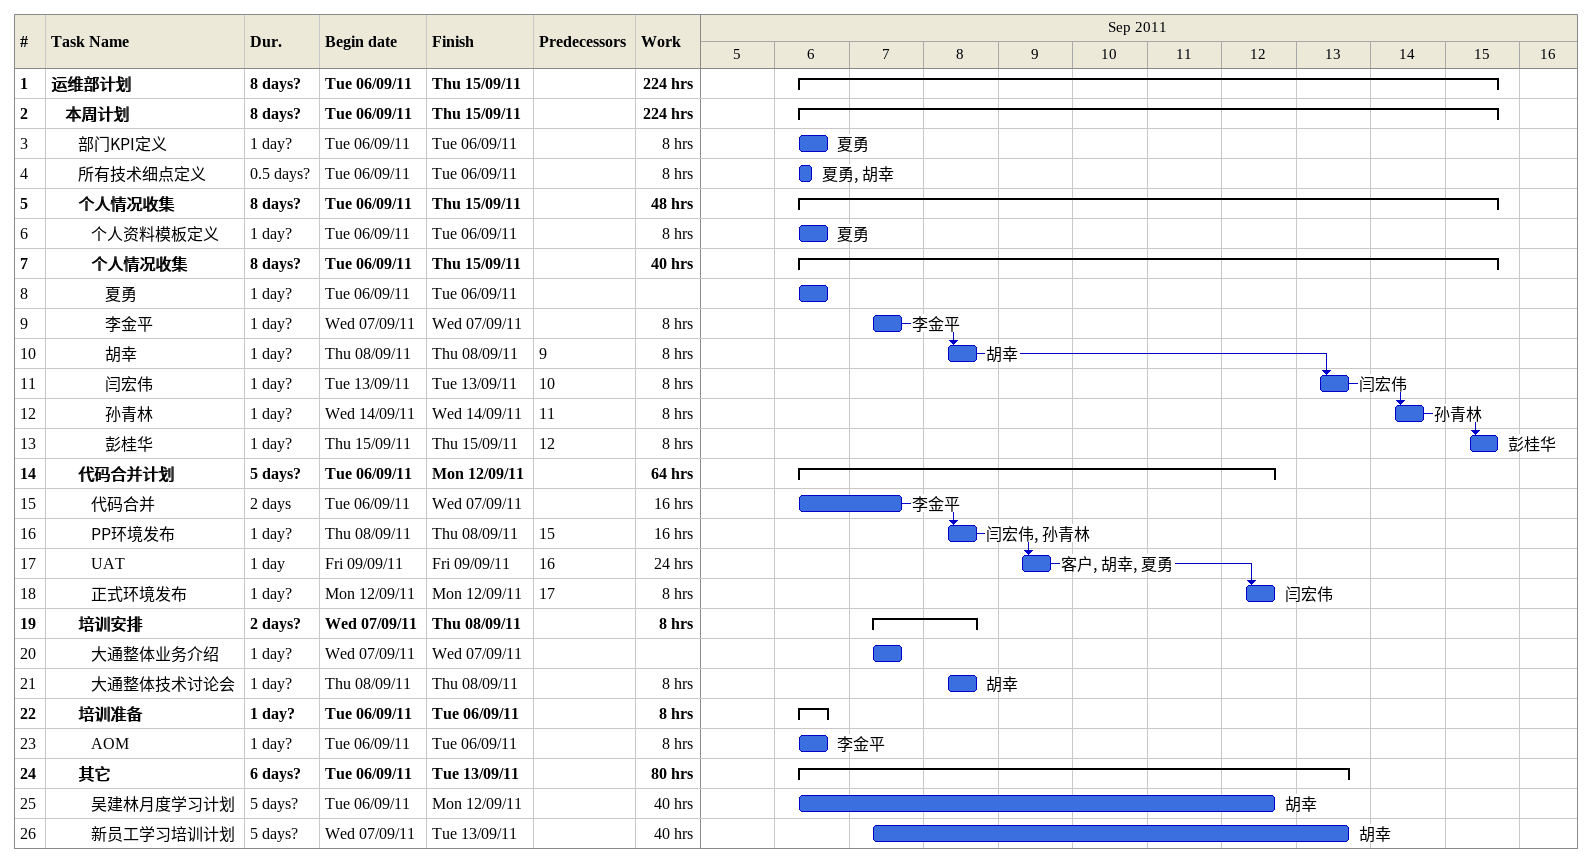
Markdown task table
| ID | Level | Task | Duration | Start | Finish | Predecessors | Resources | Work (h) |
|---|---|---|---|---|---|---|---|---|
| 1 | 1 | **运维部计划** | 8d? | 2011-09-06 | 2011-09-15 |  |  | 224 |
| 2 | 2 | **本周计划** | 8d? | 2011-09-06 | 2011-09-15 |  |  | 224 |
| 3 | 3 | 部门KPI定义 | 1d? | 2011-09-06 | 2011-09-06 |  | 夏勇 | 8 |
| 4 | 3 | 所有技术细点定义 | 0.5d? | 2011-09-06 | 2011-09-06 |  | 夏勇, 胡幸 | 8 |
| 5 | 3 | **个人情况收集** | 8d? | 2011-09-06 | 2011-09-15 |  |  | 48 |
| 6 | 4 | 个人资料模板定义 | 1d? | 2011-09-06 | 2011-09-06 |  | 夏勇 | 8 |
| 7 | 4 | **个人情况收集** | 8d? | 2011-09-06 | 2011-09-15 |  |  | 40 |
| 8 | 5 | 夏勇 | 1d? | 2011-09-06 | 2011-09-06 |  |  |  |
| 9 | 5 | 李金平 | 1d? | 2011-09-07 | 2011-09-07 |  | 李金平 | 8 |
| 10 | 5 | 胡幸 | 1d? | 2011-09-08 | 2011-09-08 | 9 | 胡幸 | 8 |
| 11 | 5 | 闫宏伟 | 1d? | 2011-09-13 | 2011-09-13 | 10 | 闫宏伟 | 8 |
| 12 | 5 | 孙青林 | 1d? | 2011-09-14 | 2011-09-14 | 11 | 孙青林 | 8 |
| 13 | 5 | 彭桂华 | 1d? | 2011-09-15 | 2011-09-15 | 12 | 彭桂华 | 8 |
| 14 | 3 | **代码合并计划** | 5d? | 2011-09-06 | 2011-09-12 |  |  | 64 |
| 15 | 4 | 代码合并 | 2d | 2011-09-06 | 2011-09-07 |  | 李金平 | 16 |
| 16 | 4 | PP环境发布 | 1d? | 2011-09-08 | 2011-09-08 | 15 | 闫宏伟, 孙青林 | 16 |
| 17 | 4 | UAT | 1d | 2011-09-09 | 2011-09-09 | 16 | 客户, 胡幸, 夏勇 | 24 |
| 18 | 4 | 正式环境发布 | 1d? | 2011-09-12 | 2011-09-12 | 17 | 闫宏伟 | 8 |
| 19 | 3 | **培训安排** | 2d? | 2011-09-07 | 2011-09-08 |  |  | 8 |
| 20 | 4 | 大通整体业务介绍 | 1d? | 2011-09-07 | 2011-09-07 |  |  |  |
| 21 | 4 | 大通整体技术讨论会 | 1d? | 2011-09-08 | 2011-09-08 |  | 胡幸 | 8 |
| 22 | 3 | **培训准备** | 1d? | 2011-09-06 | 2011-09-06 |  |  | 8 |
| 23 | 4 | AOM | 1d? | 2011-09-06 | 2011-09-06 |  | 李金平 | 8 |
| 24 | 3 | **其它** | 6d? | 2011-09-06 | 2011-09-13 |  |  | 80 |
| 25 | 4 | 吴建林月度学习计划 | 5d? | 2011-09-06 | 2011-09-12 |  | 胡幸 | 40 |
| 26 | 4 | 新员工学习培训计划 | 5d? | 2011-09-07 | 2011-09-13 |  | 胡幸 | 40 |
